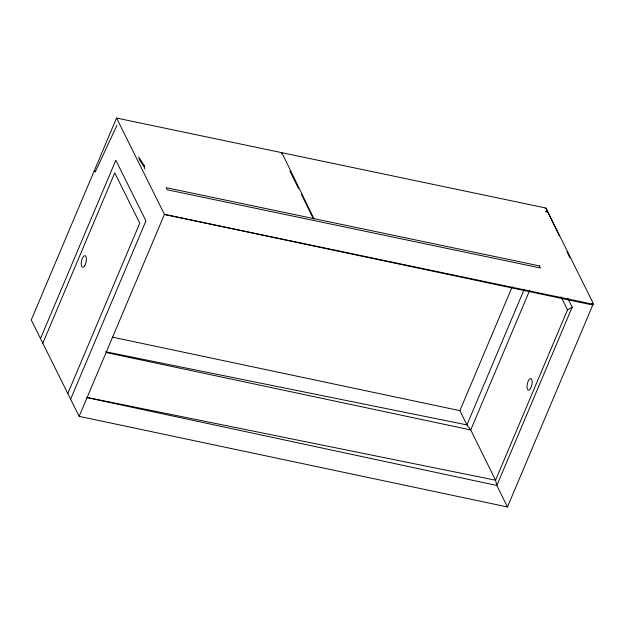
<?xml version="1.0" encoding="UTF-8"?>
<svg xmlns="http://www.w3.org/2000/svg" width="625" height="625" viewBox="0 0 625 625"><rect width="100%" height="100%" fill="white"/><g stroke="black" fill="none" stroke-linecap="round" stroke-linejoin="round"><path stroke-width="0.94" d="M116.547 118.039L31.25 319.969L79.141 416.344L507.453 506.961L592.75 305.031L591.906 303.281L592.75 305.031L164.438 214.414L116.547 118.039L545.859 208.008L593.75 304.391L164.438 214.414L79.141 416.344M40.5 338.586L115.828 160.25L145.953 220.867L70.617 399.195M42.805 343.219L114.75 172.898L139.75 223.211L67.805 393.523M507.453 506.961L496.844 485.484L495.555 480.211L470.727 429.938L466.93 424.914L459.891 410.656L512.211 286.805M524.094 289.594L466.93 424.914L105.516 351.742M529.797 290.094L470.727 429.938L106.32 352.562M567.898 298.5L572.172 307.148L567.5 309.891L495.555 480.211L86.938 397.406M572.172 307.148L496.844 485.484L86.867 397.609M95.188 172.039L116.969 125.32M546.508 212.008L545.875 211.914M282.188 153.727L281.68 153.273L281.5 153.859M545.195 208.727L545.859 208.008L559.375 235.984M545.695 211.422L546.406 211.602M112.398 337.141L459.891 410.656M301.43 194.445L313.367 218.703L314.016 218.859L282.227 153.461M144.305 165.773L143.578 166.102L144.305 165.773L138.617 156.898M138.922 158.844L143.578 166.102M314.211 218.453L313.414 218.781M561.078 296.891L567.5 309.891M289.914 171.047L298.445 188.375M566.984 251.711L569.938 257.828M144.375 166.25L144.844 169.016M94.891 171.695L95.172 171.141L94.891 171.695M281.516 153.094L282.344 153.406L281.516 153.094M539.453 265.898L166.211 187.672L167.258 189.781L540.5 268.008L539.453 265.898M530.484 388.594A5.961 2.328 -78.1 0 0 531.242 378.75A5.961 2.328 -78.1 0 0 527.031 385.773A5.961 2.328 -78.1 0 0 530.484 388.594M84.719 265.688A5.961 2.344 -78.2 0 0 85.469 255.844A5.961 2.344 -78.2 0 0 81.25 262.867A5.961 2.344 -78.2 0 0 84.719 265.688"/></g></svg>
